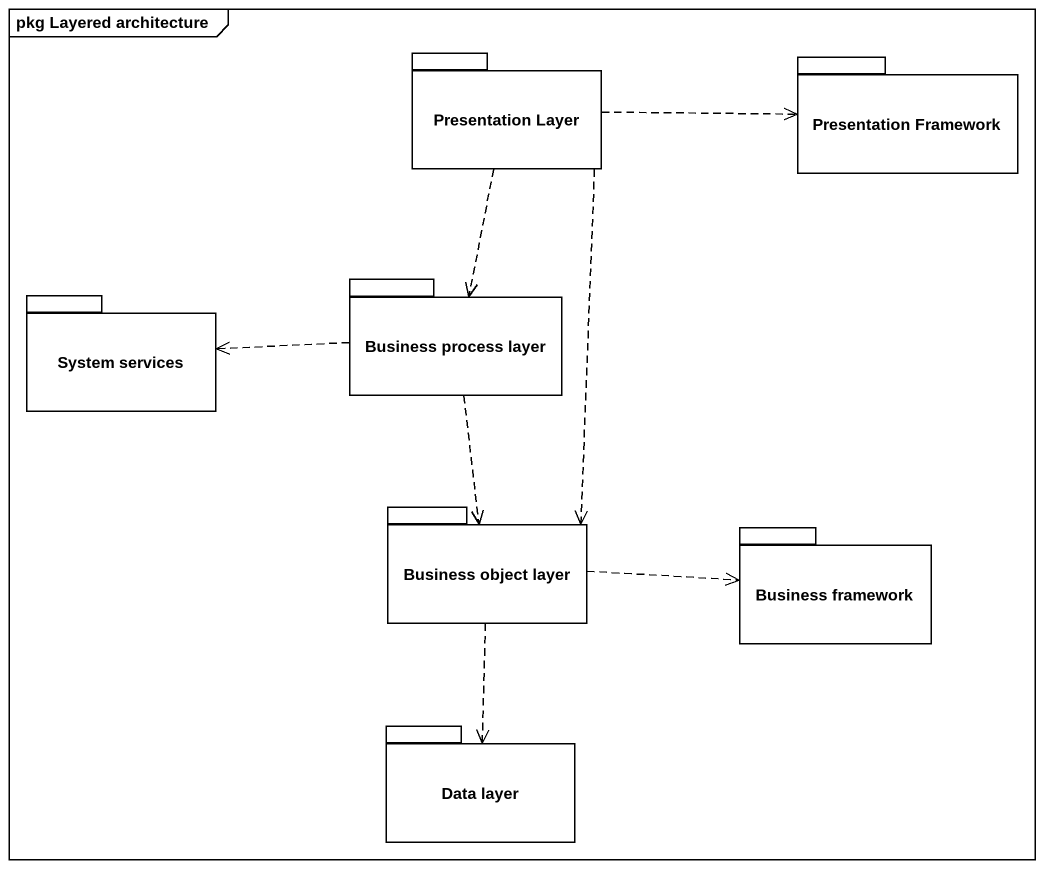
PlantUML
@startuml
mainframe pkg Layered architecture
package "Presentation Layer" as Presentation_Layer {
}
package "Presentation Framework" as Presentation_Framework {
}
package "System services" as System_services {
}
package "Business process layer" as Business_process_layer {
}
package "Business object layer" as Business_object_layer {
}
package "Business framework" as Business_framework {
}
package "Data layer" as Data_layer {
}
Presentation_Layer .right.> Presentation_Framework
Presentation_Layer ..> Business_process_layer
Presentation_Layer ..> Business_object_layer
Business_process_layer .left.> System_services
Business_process_layer ..> Business_object_layer
Business_object_layer .right.> Business_framework
Business_object_layer ..> Data_layer
@enduml
